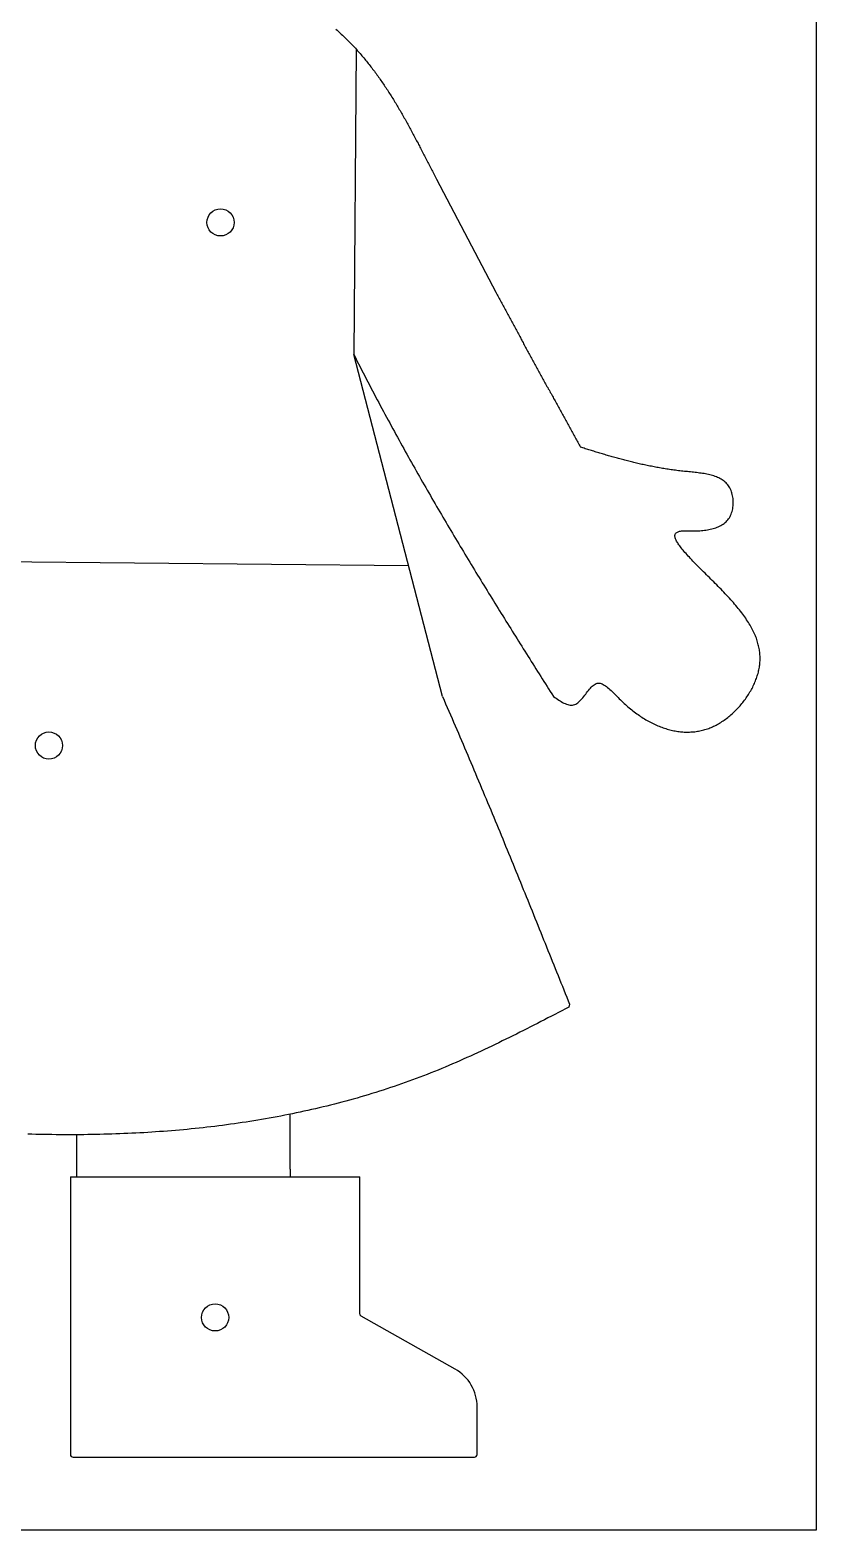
# Model space of a CAD drawing. Header units: millimetres. Extents: x 289 to 9778, y -894 to 6380.
# Drawn here: x 8317 to 8607, y 64 to 617 of the extents above; entities that cross this region are included whole.
import ezdxf

# ---------------------------------------------------------------- set-up
doc = ezdxf.new("R2010")
doc.units = ezdxf.units.MM
doc.layers.add('RANGO', color=6, linetype='Continuous')

msp = doc.modelspace()

# ---------------------------------------------------------------- linework, layer by layer
for p, q in [((8437.39, 609.74), (8436.57, 497.06)), ((8467, 561.82), (8488.93, 520.06)), ((8469.24, 370.97), (8436.57, 497.06)), ((8196.79, 421.84), (8456.74, 419.23)), ((8413.1, 196.61), (8413.1, 216.94)), ((8334.25, 209.36), (8334.25, 193.85)), ((8331.99, 193.85), (8438.8, 193.85)), ((8413.1, 196.61), (8413.1, 193.85))]:
    msp.add_line(p, q)
at = {"color": 0}
msp.add_lwpolyline([(8037.04, 963.6), (8607.04, 963.6), (8607.04, 63.6), (8037.04, 63.6)], close=True, dxfattribs=at)
msp.add_lwpolyline([(8331.99, 193.85), (8331.99, 91.45, 0.414214), (8332.99, 90.45), (8481.03, 90.45, 0.414214), (8482.03, 91.45), (8482.03, 109.01, 0.270499), (8473.9, 122.94), (8439.31, 142.48, -0.270499), (8438.8, 143.35), (8438.8, 193.85)], format="xyb")
for points in [[(8429.97, 617.06, 0), (8430.37, 616.71, 0), (8430.76, 616.35, 0), (8431.16, 615.99, 0), (8431.55, 615.64, 0), (8431.94, 615.27, 0), (8432.32, 614.91, 0), (8432.71, 614.55, 0), (8433.09, 614.18, 0), (8433.47, 613.81, 0), (8433.84, 613.44, 0), (8434.22, 613.07, 0), (8434.59, 612.69, 0), (8434.96, 612.32, 0), (8435.33, 611.94, 0), (8435.69, 611.56, 0), (8436.06, 611.18, 0), (8436.42, 610.79, 0), (8436.78, 610.41, 0), (8437.13, 610.02, 0), (8437.49, 609.63, 0), (8437.84, 609.24, 0), (8438.19, 608.85, 0), (8438.54, 608.46, 0), (8438.88, 608.06, 0), (8439.22, 607.67, 0), (8439.56, 607.27, 0), (8439.9, 606.87, 0), (8440.24, 606.47, 0), (8440.57, 606.06, 0), (8440.91, 605.66, 0), (8441.24, 605.25, 0), (8441.57, 604.84, 0), (8441.89, 604.43, 0), (8442.22, 604.02, 0), (8442.54, 603.61, 0), (8442.86, 603.2, 0), (8443.18, 602.78, 0), (8443.5, 602.37, 0), (8443.81, 601.95, 0), (8444.13, 601.53, 0), (8444.44, 601.11, 0), (8444.75, 600.69, 0), (8445.06, 600.27, 0), (8445.36, 599.84, 0), (8445.67, 599.42, 0), (8445.97, 598.99, 0), (8446.27, 598.56, 0), (8446.57, 598.13, 0), (8446.87, 597.7, 0), (8447.17, 597.27, 0), (8447.46, 596.84, 0), (8447.76, 596.4, 0), (8448.05, 595.97, 0), (8448.34, 595.53, 0), (8448.63, 595.09, 0), (8448.92, 594.65, 0), (8449.2, 594.21, 0), (8449.49, 593.77, 0), (8449.77, 593.33, 0), (8450.05, 592.89, 0), (8450.33, 592.45, 0), (8450.61, 592, 0), (8450.89, 591.56, 0), (8451.17, 591.11, 0), (8451.44, 590.66, 0), (8451.72, 590.21, 0), (8451.99, 589.76, 0), (8452.26, 589.31, 0), (8452.53, 588.86, 0), (8452.8, 588.41, 0), (8453.07, 587.96, 0), (8453.34, 587.5, 0), (8453.61, 587.05, 0), (8453.87, 586.6, 0), (8454.14, 586.14, 0), (8454.4, 585.68, 0), (8454.66, 585.23, 0), (8454.92, 584.77, 0), (8455.18, 584.31, 0), (8455.44, 583.85, 0), (8455.7, 583.39, 0), (8455.96, 582.93, 0), (8456.22, 582.47, 0), (8456.47, 582.01, 0), (8456.73, 581.54, 0), (8456.98, 581.08, 0), (8457.24, 580.62, 0), (8457.49, 580.15, 0), (8457.74, 579.69, 0), (8457.99, 579.22, 0), (8458.24, 578.76, 0), (8458.49, 578.29, 0), (8458.74, 577.82, 0), (8458.99, 577.36, 0), (8459.24, 576.89, 0), (8459.49, 576.42, 0), (8459.73, 575.95, 0), (8459.98, 575.49, 0), (8460.23, 575.02, 0), (8460.47, 574.55, 0), (8460.72, 574.08, 0), (8460.96, 573.61, 0), (8461.21, 573.14, 0), (8461.45, 572.67, 0), (8461.7, 572.2, 0), (8461.94, 571.73, 0), (8462.18, 571.26, 0), (8462.42, 570.78, 0), (8462.67, 570.31, 0), (8462.91, 569.84, 0), (8463.15, 569.37, 0), (8463.39, 568.9, 0), (8463.63, 568.43, 0), (8463.87, 567.95, 0), (8464.12, 567.48, 0), (8464.36, 567.01, 0), (8464.6, 566.54, 0), (8464.84, 566.07, 0), (8465.08, 565.59, 0), (8465.32, 565.12, 0), (8465.56, 564.65, 0), (8465.8, 564.18, 0), (8466.04, 563.71, 0), (8466.28, 563.23, 0), (8466.52, 562.76, 0), (8466.76, 562.29, 0), (8467, 561.82, 0)], [(8488.94, 520.06, 0), (8489.18, 519.6, 0), (8489.42, 519.15, 0), (8489.67, 518.7, 0), (8489.91, 518.25, 0), (8490.15, 517.79, 0), (8490.4, 517.34, 0), (8490.64, 516.89, 0), (8490.89, 516.43, 0), (8491.13, 515.98, 0), (8491.37, 515.53, 0), (8491.62, 515.08, 0), (8491.86, 514.63, 0), (8492.11, 514.17, 0), (8492.35, 513.72, 0), (8492.59, 513.27, 0), (8492.84, 512.82, 0), (8493.08, 512.37, 0), (8493.33, 511.91, 0), (8493.57, 511.46, 0), (8493.82, 511.01, 0), (8494.06, 510.56, 0), (8494.3, 510.11, 0), (8494.55, 509.66, 0), (8494.79, 509.2, 0), (8495.04, 508.75, 0), (8495.28, 508.3, 0), (8495.53, 507.85, 0), (8495.77, 507.4, 0), (8496.02, 506.95, 0), (8496.26, 506.5, 0), (8496.51, 506.05, 0), (8496.75, 505.6, 0), (8497, 505.14, 0), (8497.24, 504.69, 0), (8497.49, 504.24, 0), (8497.73, 503.79, 0), (8497.98, 503.34, 0), (8498.22, 502.89, 0), (8498.47, 502.44, 0), (8498.71, 501.99, 0), (8498.96, 501.54, 0), (8499.2, 501.09, 0), (8499.45, 500.64, 0), (8499.69, 500.19, 0), (8499.94, 499.74, 0), (8500.18, 499.29, 0), (8500.43, 498.84, 0), (8500.68, 498.39, 0), (8500.92, 497.94, 0), (8501.17, 497.49, 0), (8501.41, 497.04, 0), (8501.66, 496.59, 0), (8501.9, 496.14, 0), (8502.15, 495.69, 0), (8502.4, 495.24, 0), (8502.64, 494.79, 0), (8502.89, 494.34, 0), (8503.13, 493.89, 0), (8503.38, 493.44, 0), (8503.62, 492.99, 0), (8503.87, 492.54, 0), (8504.12, 492.09, 0), (8504.36, 491.64, 0), (8504.61, 491.19, 0), (8504.85, 490.74, 0), (8505.1, 490.29, 0), (8505.35, 489.84, 0), (8505.59, 489.39, 0), (8505.84, 488.95, 0), (8506.09, 488.5, 0), (8506.33, 488.05, 0), (8506.58, 487.6, 0), (8506.82, 487.15, 0), (8507.07, 486.7, 0), (8507.32, 486.25, 0), (8507.56, 485.8, 0), (8507.81, 485.35, 0), (8508.06, 484.9, 0), (8508.3, 484.45, 0), (8508.55, 484.01, 0), (8508.8, 483.56, 0), (8509.04, 483.11, 0), (8509.29, 482.66, 0), (8509.54, 482.21, 0), (8509.78, 481.76, 0), (8510.03, 481.31, 0), (8510.27, 480.86, 0), (8510.52, 480.41, 0), (8510.77, 479.97, 0), (8511.01, 479.52, 0), (8511.26, 479.07, 0), (8511.51, 478.62, 0), (8511.75, 478.17, 0), (8512, 477.72, 0), (8512.25, 477.27, 0), (8512.49, 476.83, 0), (8512.74, 476.38, 0), (8512.99, 475.93, 0), (8513.24, 475.48, 0), (8513.48, 475.03, 0), (8513.73, 474.58, 0), (8513.98, 474.13, 0), (8514.22, 473.69, 0), (8514.47, 473.24, 0), (8514.72, 472.79, 0), (8514.96, 472.34, 0), (8515.21, 471.89, 0), (8515.46, 471.44, 0), (8515.7, 471, 0), (8515.95, 470.55, 0), (8516.2, 470.1, 0), (8516.44, 469.65, 0), (8516.69, 469.2, 0), (8516.94, 468.75, 0), (8517.19, 468.31, 0), (8517.43, 467.86, 0), (8517.68, 467.41, 0), (8517.93, 466.96, 0), (8518.17, 466.51, 0), (8518.42, 466.06, 0), (8518.67, 465.62, 0), (8518.91, 465.17, 0), (8519.16, 464.72, 0), (8519.41, 464.27, 0), (8519.65, 463.82, 0), (8519.9, 463.37, 0), (8520.15, 462.93, 0)], [(8436.58, 497.07, 0), (8437.15, 495.94, 0), (8437.72, 494.81, 0), (8438.29, 493.68, 0), (8438.87, 492.56, 0), (8439.44, 491.45, 0), (8440.01, 490.33, 0), (8440.59, 489.22, 0), (8441.16, 488.11, 0), (8441.73, 487.01, 0), (8442.31, 485.91, 0), (8442.88, 484.81, 0), (8443.45, 483.71, 0), (8444.03, 482.62, 0), (8444.6, 481.53, 0), (8445.18, 480.44, 0), (8445.75, 479.36, 0), (8446.33, 478.28, 0), (8446.9, 477.2, 0), (8447.48, 476.12, 0), (8448.05, 475.05, 0), (8448.63, 473.98, 0), (8449.2, 472.92, 0), (8449.78, 471.85, 0), (8450.35, 470.79, 0), (8450.93, 469.73, 0), (8451.51, 468.67, 0), (8452.08, 467.62, 0), (8452.66, 466.57, 0), (8453.24, 465.52, 0), (8453.81, 464.47, 0), (8454.39, 463.43, 0), (8454.97, 462.39, 0), (8455.54, 461.35, 0), (8456.12, 460.31, 0), (8456.7, 459.28, 0), (8457.27, 458.25, 0), (8457.85, 457.22, 0), (8458.43, 456.19, 0), (8459.01, 455.17, 0), (8459.59, 454.15, 0), (8460.16, 453.13, 0), (8460.74, 452.11, 0), (8461.32, 451.09, 0), (8461.9, 450.08, 0), (8462.48, 449.07, 0), (8463.06, 448.06, 0), (8463.63, 447.05, 0), (8464.21, 446.05, 0), (8464.79, 445.05, 0), (8465.37, 444.04, 0), (8465.95, 443.05, 0), (8466.53, 442.05, 0), (8467.11, 441.05, 0), (8467.69, 440.06, 0), (8468.27, 439.07, 0), (8468.85, 438.08, 0), (8469.43, 437.09, 0), (8470.01, 436.11, 0), (8470.59, 435.12, 0), (8471.17, 434.14, 0), (8471.75, 433.16, 0), (8472.33, 432.18, 0), (8472.91, 431.21, 0), (8473.49, 430.23, 0), (8474.07, 429.26, 0), (8474.65, 428.29, 0), (8475.23, 427.32, 0), (8475.81, 426.35, 0), (8476.39, 425.38, 0), (8476.97, 424.41, 0), (8477.55, 423.45, 0), (8478.13, 422.49, 0), (8478.71, 421.52, 0), (8479.29, 420.56, 0), (8479.88, 419.61, 0), (8480.46, 418.65, 0), (8481.04, 417.69, 0), (8481.62, 416.74, 0), (8482.2, 415.78, 0), (8482.78, 414.83, 0), (8483.36, 413.88, 0), (8483.95, 412.93, 0), (8484.53, 411.98, 0), (8485.11, 411.03, 0), (8485.69, 410.09, 0), (8486.27, 409.14, 0), (8486.85, 408.2, 0), (8487.44, 407.26, 0), (8488.02, 406.31, 0), (8488.6, 405.37, 0), (8489.18, 404.43, 0), (8489.76, 403.49, 0), (8490.35, 402.55, 0), (8490.93, 401.62, 0), (8491.51, 400.68, 0), (8492.09, 399.74, 0), (8492.68, 398.81, 0), (8493.26, 397.87, 0), (8493.84, 396.94, 0), (8494.42, 396.01, 0), (8495.01, 395.08, 0), (8495.59, 394.14, 0), (8496.17, 393.21, 0), (8496.75, 392.28, 0), (8497.34, 391.35, 0), (8497.92, 390.42, 0), (8498.5, 389.5, 0), (8499.08, 388.57, 0), (8499.67, 387.64, 0), (8500.25, 386.71, 0), (8500.83, 385.79, 0), (8501.42, 384.86, 0), (8502, 383.94, 0), (8502.58, 383.01, 0), (8503.16, 382.08, 0), (8503.75, 381.16, 0), (8504.33, 380.24, 0), (8504.91, 379.31, 0), (8505.5, 378.39, 0), (8506.08, 377.46, 0), (8506.66, 376.54, 0), (8507.25, 375.62, 0), (8507.83, 374.69, 0), (8508.41, 373.77, 0), (8508.99, 372.85, 0), (8509.58, 371.92, 0), (8510.16, 371, 0)], [(8510.16, 371, 0), (8510.65, 370.66, 0), (8511.14, 370.32, 0), (8511.63, 369.99, 0), (8512.12, 369.67, 0), (8512.61, 369.37, 0), (8513.09, 369.08, 0), (8513.57, 368.81, 0), (8514.05, 368.56, 0), (8514.52, 368.35, 0), (8514.98, 368.16, 0), (8515.44, 368, 0), (8515.9, 367.89, 0), (8516.34, 367.81, 0), (8516.78, 367.78, 0), (8517.21, 367.79, 0), (8517.63, 367.86, 0), (8518.05, 367.98, 0), (8518.45, 368.16, 0), (8518.84, 368.39, 0), (8519.23, 368.66, 0), (8519.61, 368.97, 0), (8519.98, 369.32, 0), (8520.35, 369.7, 0), (8520.71, 370.11, 0), (8521.06, 370.53, 0), (8521.41, 370.98, 0), (8521.76, 371.43, 0), (8522.1, 371.88, 0), (8522.44, 372.34, 0), (8522.78, 372.79, 0), (8523.12, 373.23, 0), (8523.46, 373.65, 0), (8523.8, 374.05, 0), (8524.15, 374.43, 0), (8524.49, 374.77, 0), (8524.84, 375.08, 0), (8525.18, 375.34, 0), (8525.54, 375.56, 0), (8525.9, 375.73, 0), (8526.26, 375.84, 0), (8526.63, 375.9, 0), (8527, 375.9, 0), (8527.38, 375.84, 0), (8527.77, 375.74, 0), (8528.16, 375.6, 0), (8528.55, 375.41, 0), (8528.95, 375.19, 0), (8529.35, 374.93, 0), (8529.76, 374.64, 0), (8530.17, 374.32, 0), (8530.59, 373.97, 0), (8531.01, 373.6, 0), (8531.43, 373.2, 0), (8531.86, 372.79, 0), (8532.29, 372.37, 0), (8532.72, 371.94, 0), (8533.16, 371.49, 0), (8533.6, 371.05, 0), (8534.04, 370.6, 0), (8534.48, 370.15, 0), (8534.93, 369.7, 0), (8535.38, 369.27, 0), (8535.83, 368.84, 0), (8536.29, 368.42, 0), (8536.74, 368, 0), (8537.2, 367.59, 0), (8537.66, 367.19, 0), (8538.13, 366.8, 0), (8538.59, 366.42, 0), (8539.06, 366.04, 0), (8539.52, 365.67, 0), (8539.99, 365.31, 0), (8540.46, 364.96, 0), (8540.94, 364.62, 0), (8541.41, 364.28, 0), (8541.89, 363.95, 0), (8542.36, 363.63, 0), (8542.84, 363.32, 0), (8543.32, 363.01, 0), (8543.8, 362.72, 0), (8544.29, 362.43, 0), (8544.77, 362.15, 0), (8545.25, 361.88, 0), (8545.74, 361.61, 0), (8546.22, 361.36, 0), (8546.71, 361.11, 0), (8547.2, 360.88, 0), (8547.69, 360.65, 0), (8548.17, 360.43, 0), (8548.66, 360.22, 0), (8549.15, 360.01, 0), (8549.64, 359.82, 0), (8550.13, 359.63, 0), (8550.62, 359.46, 0), (8551.12, 359.29, 0), (8551.61, 359.13, 0), (8552.1, 358.98, 0), (8552.59, 358.84, 0), (8553.08, 358.71, 0), (8553.57, 358.59, 0), (8554.06, 358.48, 0), (8554.55, 358.37, 0), (8555.04, 358.28, 0), (8555.53, 358.19, 0), (8556.02, 358.12, 0), (8556.51, 358.05, 0), (8557, 358, 0), (8557.49, 357.95, 0), (8557.97, 357.91, 0), (8558.46, 357.88, 0), (8558.94, 357.87, 0), (8559.43, 357.86, 0), (8559.91, 357.86, 0), (8560.4, 357.87, 0), (8560.88, 357.89, 0), (8561.36, 357.92, 0), (8561.84, 357.96, 0), (8562.31, 358.01, 0), (8562.79, 358.07, 0), (8563.27, 358.14, 0), (8563.74, 358.22, 0), (8564.21, 358.32, 0), (8564.68, 358.42, 0), (8565.15, 358.53, 0), (8565.62, 358.65, 0), (8566.08, 358.78, 0), (8566.55, 358.93, 0), (8567.01, 359.08, 0), (8567.47, 359.24, 0), (8567.92, 359.42, 0), (8568.38, 359.6, 0), (8568.83, 359.8, 0), (8569.28, 360, 0), (8569.73, 360.22, 0), (8570.18, 360.45, 0), (8570.62, 360.68, 0), (8571.06, 360.93, 0), (8571.5, 361.19, 0), (8571.93, 361.45, 0), (8572.36, 361.72, 0), (8572.79, 362.01, 0), (8573.21, 362.3, 0), (8573.63, 362.6, 0), (8574.05, 362.91, 0), (8574.46, 363.22, 0), (8574.86, 363.55, 0), (8575.27, 363.88, 0), (8575.67, 364.22, 0), (8576.06, 364.56, 0), (8576.45, 364.92, 0), (8576.83, 365.28, 0), (8577.21, 365.64, 0), (8577.58, 366.02, 0), (8577.95, 366.39, 0), (8578.31, 366.78, 0), (8578.67, 367.17, 0), (8579.02, 367.56, 0), (8579.36, 367.96, 0), (8579.7, 368.37, 0), (8580.03, 368.78, 0), (8580.35, 369.19, 0), (8580.67, 369.61, 0), (8580.98, 370.04, 0), (8581.28, 370.46, 0), (8581.58, 370.89, 0), (8581.87, 371.33, 0), (8582.15, 371.77, 0), (8582.43, 372.21, 0), (8582.69, 372.65, 0), (8582.95, 373.1, 0), (8583.2, 373.54, 0), (8583.44, 373.99, 0), (8583.68, 374.45, 0), (8583.9, 374.9, 0), (8584.12, 375.36, 0), (8584.33, 375.81, 0), (8584.52, 376.27, 0), (8584.71, 376.73, 0), (8584.89, 377.19, 0), (8585.06, 377.65, 0), (8585.22, 378.11, 0), (8585.37, 378.57, 0), (8585.52, 379.03, 0), (8585.65, 379.49, 0), (8585.77, 379.95, 0), (8585.88, 380.41, 0), (8585.98, 380.87, 0), (8586.07, 381.33, 0), (8586.15, 381.79, 0), (8586.22, 382.24, 0), (8586.28, 382.7, 0), (8586.32, 383.16, 0), (8586.36, 383.62, 0), (8586.39, 384.08, 0), (8586.41, 384.54, 0), (8586.41, 384.99, 0), (8586.41, 385.45, 0), (8586.39, 385.91, 0), (8586.36, 386.37, 0), (8586.33, 386.84, 0), (8586.28, 387.3, 0), (8586.22, 387.76, 0), (8586.15, 388.22, 0), (8586.07, 388.69, 0), (8585.98, 389.15, 0), (8585.88, 389.62, 0), (8585.76, 390.09, 0), (8585.64, 390.56, 0), (8585.5, 391.03, 0), (8585.36, 391.5, 0), (8585.2, 391.97, 0), (8585.03, 392.45, 0), (8584.85, 392.93, 0), (8584.66, 393.4, 0), (8584.45, 393.89, 0), (8584.24, 394.37, 0), (8584.01, 394.85, 0), (8583.77, 395.34, 0), (8583.53, 395.83, 0), (8583.26, 396.32, 0), (8582.99, 396.81, 0), (8582.71, 397.3, 0), (8582.41, 397.8, 0), (8582.1, 398.3, 0), (8581.79, 398.8, 0), (8581.45, 399.31, 0), (8581.11, 399.81, 0), (8580.76, 400.32, 0), (8580.39, 400.84, 0), (8580.01, 401.35, 0), (8579.62, 401.87, 0), (8579.22, 402.39, 0), (8578.8, 402.92, 0), (8578.38, 403.45, 0), (8577.94, 403.98, 0), (8577.49, 404.51, 0), (8577.03, 405.05, 0), (8576.56, 405.59, 0), (8576.08, 406.13, 0), (8575.59, 406.67, 0), (8575.1, 407.22, 0), (8574.59, 407.76, 0), (8574.08, 408.31, 0), (8573.57, 408.86, 0), (8573.05, 409.4, 0), (8572.52, 409.95, 0), (8572, 410.5, 0), (8571.47, 411.04, 0), (8570.93, 411.59, 0), (8570.4, 412.13, 0), (8569.86, 412.67, 0), (8569.32, 413.22, 0), (8568.78, 413.75, 0), (8568.25, 414.29, 0), (8567.71, 414.83, 0), (8567.18, 415.36, 0), (8566.65, 415.88, 0), (8566.12, 416.41, 0), (8565.6, 416.93, 0), (8565.08, 417.45, 0), (8564.57, 417.96, 0), (8564.07, 418.47, 0), (8563.57, 418.97, 0), (8563.07, 419.47, 0), (8562.59, 419.96, 0), (8562.12, 420.45, 0), (8561.65, 420.93, 0), (8561.19, 421.41, 0), (8560.75, 421.87, 0), (8560.32, 422.34, 0), (8559.9, 422.79, 0), (8559.49, 423.24, 0), (8559.09, 423.68, 0), (8558.71, 424.11, 0), (8558.34, 424.53, 0), (8557.99, 424.95, 0), (8557.66, 425.35, 0), (8557.34, 425.75, 0), (8557.04, 426.14, 0), (8556.75, 426.52, 0), (8556.49, 426.89, 0), (8556.24, 427.24, 0), (8556.02, 427.59, 0), (8555.82, 427.93, 0), (8555.63, 428.25, 0), (8555.47, 428.57, 0), (8555.33, 428.87, 0), (8555.22, 429.16, 0), (8555.13, 429.44, 0), (8555.06, 429.71, 0), (8555.02, 429.96, 0), (8555, 430.2, 0), (8555.01, 430.43, 0), (8555.05, 430.64, 0), (8555.12, 430.84, 0), (8555.21, 431.03, 0), (8555.34, 431.2, 0), (8555.49, 431.36, 0), (8555.68, 431.5, 0), (8555.89, 431.63, 0), (8556.14, 431.74, 0), (8556.42, 431.83, 0), (8556.73, 431.91, 0), (8557.08, 431.97, 0), (8557.46, 432.02, 0), (8557.88, 432.05, 0), (8558.33, 432.06, 0), (8558.8, 432.07, 0), (8559.3, 432.06, 0), (8559.82, 432.05, 0), (8560.36, 432.04, 0), (8560.9, 432.03, 0), (8561.45, 432.02, 0), (8562, 432.03, 0), (8562.56, 432.03, 0), (8563.12, 432.05, 0), (8563.67, 432.07, 0), (8564.23, 432.11, 0), (8564.79, 432.15, 0), (8565.34, 432.2, 0), (8565.89, 432.27, 0), (8566.44, 432.34, 0), (8566.98, 432.43, 0), (8567.51, 432.52, 0), (8568.04, 432.63, 0), (8568.56, 432.76, 0), (8569.07, 432.89, 0), (8569.58, 433.04, 0), (8570.07, 433.21, 0), (8570.55, 433.39, 0), (8571.01, 433.58, 0), (8571.47, 433.79, 0), (8571.91, 434.02, 0), (8572.33, 434.27, 0), (8572.74, 434.53, 0), (8573.13, 434.81, 0), (8573.51, 435.11, 0), (8573.86, 435.43, 0), (8574.2, 435.77, 0), (8574.51, 436.12, 0), (8574.81, 436.5, 0), (8575.08, 436.9, 0), (8575.32, 437.33, 0), (8575.55, 437.77, 0), (8575.75, 438.23, 0), (8575.92, 438.71, 0), (8576.08, 439.2, 0), (8576.21, 439.71, 0), (8576.31, 440.22, 0), (8576.4, 440.74, 0), (8576.46, 441.28, 0), (8576.5, 441.81, 0), (8576.52, 442.35, 0), (8576.51, 442.89, 0), (8576.48, 443.43, 0), (8576.44, 443.96, 0), (8576.36, 444.49, 0), (8576.27, 445.01, 0), (8576.16, 445.52, 0), (8576.02, 446.03, 0), (8575.86, 446.51, 0), (8575.69, 446.99, 0), (8575.49, 447.44, 0), (8575.27, 447.88, 0), (8575.03, 448.3, 0), (8574.77, 448.69, 0), (8574.49, 449.07, 0), (8574.19, 449.42, 0), (8573.87, 449.75, 0), (8573.53, 450.07, 0), (8573.18, 450.36, 0), (8572.81, 450.64, 0), (8572.43, 450.9, 0), (8572.03, 451.15, 0), (8571.61, 451.38, 0), (8571.18, 451.59, 0), (8570.74, 451.79, 0), (8570.29, 451.98, 0), (8569.82, 452.15, 0), (8569.35, 452.31, 0), (8568.86, 452.46, 0), (8568.36, 452.6, 0), (8567.86, 452.73, 0), (8567.34, 452.85, 0), (8566.82, 452.96, 0), (8566.29, 453.06, 0), (8565.75, 453.16, 0), (8565.21, 453.25, 0), (8564.67, 453.33, 0), (8564.11, 453.4, 0), (8563.56, 453.48, 0), (8563, 453.54, 0), (8562.44, 453.61, 0), (8561.88, 453.67, 0), (8561.31, 453.73, 0), (8560.75, 453.78, 0), (8560.18, 453.84, 0), (8559.62, 453.9, 0), (8559.06, 453.95, 0), (8558.49, 454.01, 0), (8557.94, 454.07, 0), (8557.38, 454.13, 0), (8556.83, 454.2, 0), (8556.28, 454.26, 0), (8555.73, 454.33, 0), (8555.19, 454.4, 0), (8554.64, 454.47, 0), (8554.11, 454.55, 0), (8553.57, 454.62, 0), (8553.03, 454.7, 0), (8552.5, 454.78, 0), (8551.97, 454.86, 0), (8551.45, 454.94, 0), (8550.92, 455.03, 0), (8550.4, 455.11, 0), (8549.88, 455.2, 0), (8549.36, 455.29, 0), (8548.84, 455.38, 0), (8548.33, 455.47, 0), (8547.82, 455.57, 0), (8547.31, 455.66, 0), (8546.8, 455.76, 0), (8546.3, 455.86, 0), (8545.79, 455.96, 0), (8545.29, 456.06, 0), (8544.79, 456.16, 0), (8544.3, 456.27, 0), (8543.8, 456.37, 0), (8543.31, 456.48, 0), (8542.82, 456.59, 0), (8542.33, 456.7, 0), (8541.84, 456.81, 0), (8541.35, 456.92, 0), (8540.86, 457.03, 0), (8540.38, 457.15, 0), (8539.9, 457.26, 0), (8539.42, 457.38, 0), (8538.94, 457.5, 0), (8538.46, 457.61, 0), (8537.99, 457.73, 0), (8537.51, 457.85, 0), (8537.04, 457.98, 0), (8536.57, 458.1, 0), (8536.1, 458.22, 0), (8535.63, 458.35, 0), (8535.16, 458.47, 0), (8534.69, 458.6, 0), (8534.22, 458.72, 0), (8533.76, 458.85, 0), (8533.3, 458.98, 0), (8532.83, 459.11, 0), (8532.37, 459.24, 0), (8531.91, 459.37, 0), (8531.45, 459.5, 0), (8530.99, 459.63, 0), (8530.53, 459.77, 0), (8530.08, 459.9, 0), (8529.62, 460.03, 0), (8529.16, 460.17, 0), (8528.71, 460.3, 0), (8528.25, 460.44, 0), (8527.8, 460.57, 0), (8527.35, 460.71, 0), (8526.89, 460.85, 0), (8526.44, 460.98, 0), (8525.99, 461.12, 0), (8525.54, 461.26, 0), (8525.09, 461.4, 0), (8524.64, 461.53, 0), (8524.19, 461.67, 0), (8523.74, 461.81, 0), (8523.29, 461.95, 0), (8522.84, 462.09, 0), (8522.39, 462.23, 0), (8521.94, 462.37, 0), (8521.49, 462.51, 0), (8521.05, 462.65, 0), (8520.6, 462.79, 0), (8520.15, 462.93, 0)], [(8469.25, 370.97, 0), (8469.84, 369.61, 0), (8470.43, 368.26, 0), (8471.02, 366.9, 0), (8471.61, 365.54, 0), (8472.2, 364.18, 0), (8472.79, 362.83, 0), (8473.37, 361.47, 0), (8473.96, 360.12, 0), (8474.54, 358.77, 0), (8475.12, 357.41, 0), (8475.7, 356.06, 0), (8476.28, 354.71, 0), (8476.85, 353.36, 0), (8477.43, 352.01, 0), (8478, 350.66, 0), (8478.58, 349.32, 0), (8479.15, 347.97, 0), (8479.72, 346.62, 0), (8480.29, 345.28, 0), (8480.86, 343.93, 0), (8481.42, 342.59, 0), (8481.99, 341.24, 0), (8482.56, 339.9, 0), (8483.12, 338.56, 0), (8483.68, 337.22, 0), (8484.24, 335.87, 0), (8484.8, 334.53, 0), (8485.36, 333.19, 0), (8485.92, 331.85, 0), (8486.48, 330.52, 0), (8487.04, 329.18, 0), (8487.59, 327.84, 0), (8488.15, 326.5, 0), (8488.7, 325.17, 0), (8489.25, 323.83, 0), (8489.81, 322.5, 0), (8490.36, 321.16, 0), (8490.91, 319.83, 0), (8491.46, 318.49, 0), (8492.01, 317.16, 0), (8492.55, 315.83, 0), (8493.1, 314.49, 0), (8493.65, 313.16, 0), (8494.19, 311.83, 0), (8494.74, 310.5, 0), (8495.28, 309.17, 0), (8495.82, 307.84, 0), (8496.37, 306.51, 0), (8496.91, 305.18, 0), (8497.45, 303.85, 0), (8497.99, 302.52, 0), (8498.53, 301.19, 0), (8499.07, 299.86, 0), (8499.61, 298.54, 0), (8500.15, 297.21, 0), (8500.69, 295.88, 0), (8501.22, 294.55, 0), (8501.76, 293.23, 0), (8502.3, 291.9, 0), (8502.83, 290.58, 0), (8503.37, 289.25, 0), (8503.9, 287.93, 0), (8504.44, 286.6, 0), (8504.97, 285.27, 0), (8505.51, 283.95, 0), (8506.04, 282.63, 0), (8506.57, 281.3, 0), (8507.11, 279.98, 0), (8507.64, 278.65, 0), (8508.17, 277.33, 0), (8508.7, 276.01, 0), (8509.23, 274.68, 0), (8509.77, 273.36, 0), (8510.3, 272.04, 0), (8510.83, 270.71, 0), (8511.36, 269.39, 0), (8511.89, 268.07, 0), (8512.42, 266.74, 0), (8512.95, 265.42, 0), (8513.48, 264.1, 0), (8514.01, 262.78, 0), (8514.54, 261.45, 0), (8515.07, 260.13, 0), (8515.6, 258.81, 0), (8516.13, 257.49, 0), (8515.88, 256.44, 0), (8514.6, 255.77, 0), (8513.31, 255.11, 0), (8512.02, 254.44, 0), (8510.73, 253.77, 0), (8509.44, 253.1, 0), (8508.15, 252.43, 0), (8506.86, 251.77, 0), (8505.57, 251.11, 0), (8504.28, 250.44, 0), (8502.99, 249.78, 0), (8501.69, 249.12, 0), (8500.4, 248.47, 0), (8499.11, 247.81, 0), (8497.81, 247.16, 0), (8496.52, 246.51, 0), (8495.22, 245.86, 0), (8493.92, 245.22, 0), (8492.62, 244.58, 0), (8491.32, 243.94, 0), (8490.02, 243.31, 0), (8488.72, 242.68, 0), (8487.42, 242.05, 0), (8486.11, 241.43, 0), (8484.8, 240.81, 0), (8483.5, 240.2, 0), (8482.19, 239.59, 0), (8480.87, 238.98, 0), (8479.56, 238.38, 0), (8478.24, 237.79, 0), (8476.93, 237.2, 0), (8475.61, 236.61, 0), (8474.29, 236.03, 0), (8472.96, 235.46, 0), (8471.64, 234.9, 0), (8470.31, 234.33, 0), (8468.98, 233.78, 0), (8467.65, 233.23, 0), (8466.31, 232.69, 0), (8464.98, 232.16, 0), (8463.64, 231.63, 0), (8462.3, 231.11, 0), (8460.95, 230.6, 0), (8459.6, 230.09, 0), (8458.25, 229.59, 0), (8456.9, 229.1, 0), (8455.55, 228.61, 0), (8454.19, 228.13, 0), (8452.83, 227.66, 0), (8451.47, 227.2, 0), (8450.11, 226.74, 0), (8448.74, 226.29, 0), (8447.37, 225.84, 0), (8446, 225.4, 0), (8444.63, 224.97, 0), (8443.25, 224.55, 0), (8441.88, 224.13, 0), (8440.5, 223.72, 0), (8439.12, 223.31, 0), (8437.73, 222.91, 0), (8436.35, 222.52, 0), (8434.96, 222.14, 0), (8433.57, 221.76, 0), (8432.18, 221.38, 0), (8430.78, 221.02, 0), (8429.39, 220.66, 0), (8427.99, 220.3, 0), (8426.59, 219.96, 0), (8425.19, 219.61, 0), (8423.79, 219.28, 0), (8422.38, 218.95, 0), (8420.97, 218.63, 0), (8419.56, 218.31, 0), (8418.15, 218, 0), (8416.74, 217.69, 0), (8415.33, 217.4, 0), (8413.91, 217.1, 0), (8412.49, 216.82, 0), (8411.07, 216.54, 0), (8409.65, 216.26, 0), (8408.23, 215.99, 0), (8406.81, 215.73, 0), (8405.38, 215.47, 0), (8403.95, 215.22, 0), (8402.53, 214.97, 0), (8401.1, 214.73, 0), (8399.66, 214.5, 0), (8398.23, 214.27, 0), (8396.8, 214.05, 0), (8395.36, 213.83, 0), (8393.92, 213.62, 0), (8392.48, 213.41, 0), (8391.04, 213.21, 0), (8389.6, 213.02, 0), (8388.16, 212.83, 0), (8386.72, 212.64, 0), (8385.27, 212.46, 0), (8383.82, 212.29, 0), (8382.38, 212.12, 0), (8380.93, 211.96, 0), (8379.48, 211.8, 0), (8378.03, 211.65, 0), (8376.57, 211.5, 0), (8375.12, 211.36, 0), (8373.67, 211.22, 0), (8372.21, 211.09, 0), (8370.75, 210.96, 0), (8369.3, 210.84, 0), (8367.84, 210.72, 0), (8366.38, 210.61, 0), (8364.92, 210.51, 0), (8363.46, 210.4, 0), (8361.99, 210.31, 0), (8360.53, 210.22, 0), (8359.07, 210.13, 0), (8357.6, 210.05, 0), (8356.14, 209.97, 0), (8354.67, 209.9, 0), (8353.2, 209.83, 0), (8351.74, 209.77, 0), (8350.27, 209.71, 0), (8348.8, 209.65, 0), (8347.33, 209.6, 0), (8345.86, 209.56, 0), (8344.39, 209.52, 0), (8342.92, 209.48, 0), (8341.44, 209.45, 0), (8339.97, 209.43, 0), (8338.5, 209.4, 0), (8337.02, 209.39, 0), (8335.55, 209.37, 0), (8334.08, 209.36, 0), (8332.6, 209.36, 0), (8331.13, 209.36, 0), (8329.65, 209.36, 0), (8328.17, 209.37, 0), (8326.7, 209.38, 0), (8325.22, 209.4, 0), (8323.74, 209.42, 0), (8322.27, 209.45, 0), (8320.79, 209.48, 0), (8319.31, 209.51, 0), (8317.83, 209.55, 0), (8316.36, 209.59, 0)]]:
    msp.add_polyline3d(points)
at = {"layer": 'RANGO', "color": 0}
for centre in [(8387.39, 545.81), (8324.09, 352.9), (8385.39, 142)]:
    msp.add_circle(centre, 5, dxfattribs=at)

doc.saveas('drawing.dxf')
